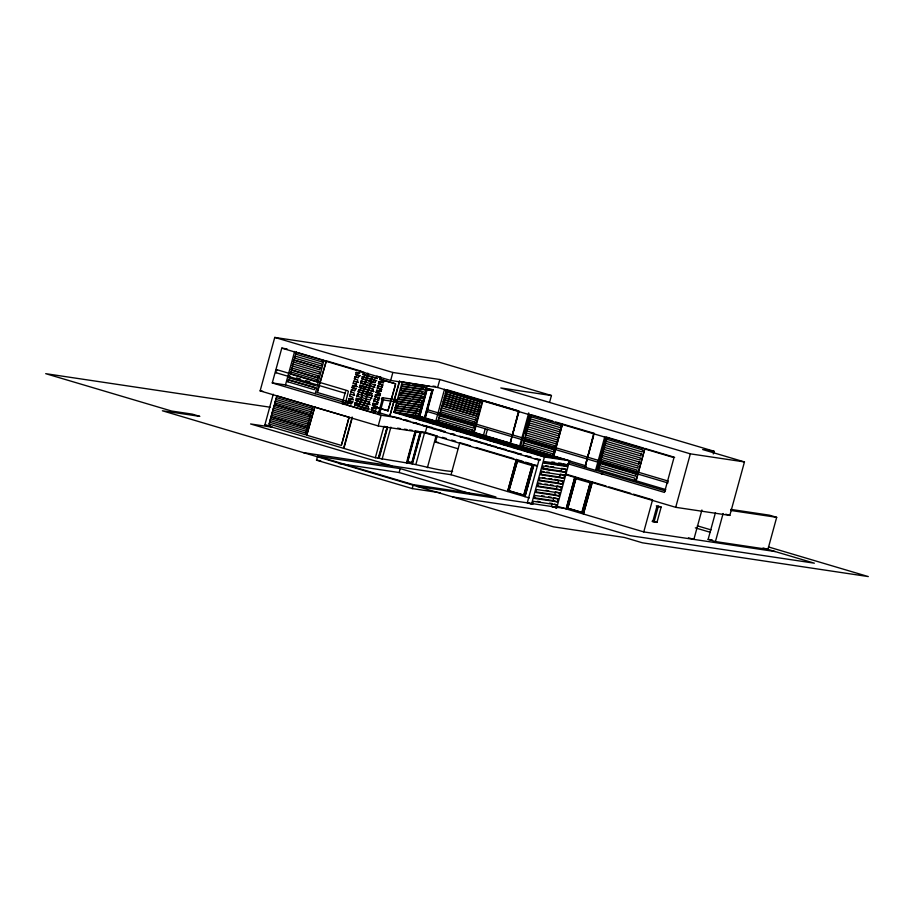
<?xml version="1.0" encoding="UTF-8"?>
<svg xmlns="http://www.w3.org/2000/svg" width="914" height="914" viewBox="0 0 914 914"><rect width="100%" height="100%" fill="white"/><g stroke="black" fill="none" stroke-linecap="round" stroke-linejoin="round"><path stroke-width="1.37" d="M667.666 481.952L667.7 482.866M537.455 466.277L425.204 432.962L378.225 425.935L260.124 390.884L274.748 337.426L437.852 361.807L551.439 395.522L549.577 402.309M398.55 417.847L381.149 415.242L272.269 382.932L281.786 348.131L287.076 348.931M452.579 471.464C436.801 470.447 421.914 465.317 406.467 462.884L375.346 457.731L264.854 424.987L273.263 394.242M269.093 424.027L276.782 395.899L312.771 406.57L305.402 434.756L269.093 424.027L269.893 422.314L305.55 432.95M271.332 417.047L307.001 427.672L271.012 416.99L271.492 415.23L307.481 425.913M274.703 404.731L310.691 415.413L274.703 404.731L273.903 406.444L309.88 417.127M272.269 382.932L285.488 384.908L294.639 351.456M314.85 387.685L314.302 389.672L287.876 381.824L288.413 379.847L315.25 387.753L288.413 379.847M315.387 385.708L288.961 377.859L289.498 375.883M290.046 373.895L290.983 371.975L290.046 373.895L316.473 381.744L317.421 379.824L316.872 381.801M291.132 369.93L292.069 368.011L291.132 369.93L317.958 377.836L318.506 375.848L291.669 367.954M292.217 365.966L293.154 364.046L292.217 365.966L319.043 373.872L319.592 371.884L292.754 363.978M320.266 367.862L319.729 369.85L293.291 362.001L293.84 360.013L320.677 367.919L293.84 360.013M294.377 358.037L295.325 356.117L294.377 358.037L321.214 365.943L321.762 363.955L294.925 356.049M295.462 354.072L296.41 352.141L295.462 354.072L322.299 361.978L322.848 359.99L297.336 352.484M288.824 379.904L287.876 381.824M289.898 375.94L288.961 377.859M294.239 360.082L293.291 362.001M317.558 377.779L318.506 375.848M323.99 360.162L315.25 393.683M352.393 402.891L317.284 392.472L319.1 385.857M319.82 383.217L326.378 360.79L317.284 392.472M306.738 435.201L314.759 407.118L306.738 435.201L341.379 445.438L349.079 417.298L341.745 444.09M440.24 492.76L412.237 488.579L316.518 460.165L317.592 456.246L400.218 468.596L495.936 497.01L413.311 484.649L317.592 456.246M345.389 391.969L342.202 403.6L345.104 404.399L348.383 391.341M351.136 403.68L347.846 402.857L347.251 405.028L375.106 413.139L375.7 410.969L371.29 409.815L371.884 407.644L376.294 408.787L376.888 406.616L372.478 405.462L373.072 403.291L377.482 404.445L378.076 402.263L373.666 401.12L374.26 398.938L375.323 399.098L374.729 401.269L373.666 401.12M348.44 400.686L352.85 401.829L348.44 400.686L349.034 398.504L353.444 399.658L349.034 398.504M352.381 399.498L352.975 397.327L349.628 396.333L350.222 394.163L351.284 394.311M350.222 394.163L354.632 395.305L353.581 395.156L354.175 392.974L350.816 391.98L351.422 389.81L354.701 390.632M354.186 388.119L356.414 388.781L352.016 387.639L352.61 385.457L357.008 386.611L352.61 385.457M355.957 386.451L356.551 384.28L353.204 383.286L353.798 381.115L358.197 382.258L353.798 381.115M357.146 382.109L357.74 379.927L354.392 378.933L354.986 376.762L358.277 377.585M355.58 374.591L359.99 375.734L355.58 374.591L356.174 372.409L359.465 373.232M353.661 385.617L353.067 387.787L352.016 387.639M351.787 401.68L351.193 403.851L347.846 402.857M355.363 388.633L354.769 390.804L351.422 389.81M358.928 375.585L358.334 377.756L354.986 376.762M354.541 404.845L368.993 408.981L354.541 404.845L355.135 402.674L368.251 406.41M356.334 398.321L369.724 402.297L369.13 404.468L355.729 400.492L356.334 398.321L369.439 402.057M356.928 396.15L357.523 393.968L358.574 394.128L357.98 396.299L356.928 396.15L370.319 400.126L370.913 397.944L371.975 398.104L357.523 393.968M358.117 391.798L372.569 395.933L358.117 391.798L358.711 389.627L371.827 393.363M359.305 387.445L373.757 391.58L359.305 387.445L359.899 385.274L373.015 389.01M360.493 383.103L361.087 380.921L362.15 381.081L361.556 383.252L360.493 383.103L373.895 387.079L374.489 384.897L375.54 385.057L361.087 380.921M362.275 376.579L375.677 380.544L375.083 382.726L361.681 378.75L362.275 376.579L376.728 380.704M362.869 374.397L377.322 378.533L362.869 374.397L363.464 372.227L360.116 371.233L359.522 373.403L356.174 372.409M343.573 448.351L352.141 417.001M355.603 405.005L356.197 402.823M355.729 400.492L356.791 400.652L357.385 398.481M359.168 391.957L359.762 389.775M360.356 387.605L360.95 385.434M361.681 378.75L362.744 378.91L363.338 376.728M363.932 374.557L364.526 372.386M343.893 448.397L352.096 418.406M364.206 386.382L359.545 404.959L355.089 403.691M364.937 383.731L367.828 373.152M361.716 397.019L363.166 391.729M365.337 383.789L367.874 374.534M364.423 403.817L365.166 401.109M365.908 398.413L372.215 376.865L364.835 403.874M367.942 408.821L368.536 406.65L355.135 402.674M371.507 395.773L372.101 393.603L358.711 389.627M372.695 391.421L373.3 389.25L359.899 385.274M376.271 378.373L376.865 376.202L381.275 377.356L380.67 379.527L379.618 379.367L380.213 377.196M378.213 397.761L377.608 399.932L378.67 400.092L379.264 397.921L374.854 396.767L375.448 394.597L379.858 395.739L380.453 393.568L376.054 392.414L376.648 390.244L381.047 391.398L381.641 389.215L377.242 388.073L377.836 385.891L378.887 386.051L378.293 388.222M381.778 384.714L381.184 386.885L382.235 387.045L382.829 384.874L378.43 383.72L379.024 381.538L383.434 382.692L384.029 380.521L379.618 379.367M372.341 409.975L372.946 407.793M373.54 405.622L374.134 403.451M374.854 396.767L375.917 396.927L376.511 394.745M377.105 392.574L377.699 390.404M378.43 383.72L379.481 383.88L380.075 381.698M374.043 412.979L374.637 410.809L375.7 410.969M371.884 407.644L375.231 408.638L375.825 406.456L376.888 406.616M373.072 403.291L376.419 404.285L377.014 402.114L378.076 402.263M375.448 394.597L378.807 395.591L379.401 393.408L380.453 393.568M376.648 390.244L379.996 391.238L380.59 389.067L381.641 389.215M379.024 381.538L382.372 382.532L382.966 380.361M383.606 399.155L379.379 414.602L378.145 414.316L382.406 398.79M378.225 425.935L381.149 415.242M281.786 348.131L390.666 380.453L392.849 372.478L439.828 379.504L690.344 453.847L744.464 461.936L729.829 515.405L675.709 507.316L564.829 474.4M374.866 406.913L387.924 410.786L395.716 383.834L380.053 379.184M375.346 457.731L383.926 426.381L387.262 426.952L378.682 458.291M387.924 410.786L390.906 401.395M391.649 398.687L395.339 385.182M378.213 458.154L387.262 426.952M372.124 410.615L389.855 415.881L399.372 381.092M389.855 415.881L399.772 381.149M379.127 458.36L387.547 427.626M549.531 503.111L552.25 503.523L551.439 506.459L556.706 507.876L569.593 460.759L544.436 457L393.923 412.328L402.251 381.881L429.454 386.245M382.086 459.239L390.861 427.158M394.985 412.488L395.579 410.317L418.681 413.768L418.086 415.939L393.865 411.951M338.923 463.524L399.144 472.527L400.218 468.596M415.607 415.207L416.201 413.025L418.681 413.768M395.054 407.61L416.795 410.854L417.39 408.684L407.884 407.256M397.601 403.462L417.984 406.502L418.578 404.331L421.057 405.073L420.463 407.244L397.362 403.794L397.956 401.612L421.057 405.073M397.43 398.904L419.172 402.16L419.777 399.978L422.257 400.72L421.662 402.891L398.55 399.441L399.144 397.259L422.257 400.72M399.978 394.757L420.371 397.807L420.966 395.636L400.572 392.586M401.166 390.415L421.56 393.454L422.154 391.283L412.637 389.867M402.366 386.062L422.748 389.113L423.342 386.93L425.821 387.673L425.227 389.844L402.126 386.394L402.72 384.211L425.821 387.673M419.275 411.597L419.869 409.415L396.767 405.965L396.173 408.135L419.275 411.597L416.795 410.854M422.851 398.538L423.445 396.368L400.332 392.917L399.738 395.088L422.851 398.538L420.371 397.807M424.039 394.197L424.633 392.015L401.532 388.564L400.938 390.735L424.039 394.197L421.56 393.454M419.012 416.076L427.409 385.639M406.467 462.884L415.242 430.802M420.097 413.048L421.194 408.067M422.896 402.788L425.81 392.163M408.261 457.777L415.39 431.705M419.218 417.515L427.055 388.873L433.042 389.764L425.216 418.406M407.016 463.044L415.79 430.974L418.486 431.374M419.697 416.681L427.089 389.672L432.493 390.472L425.101 417.492M407.69 462.05L415.95 431.876L420.646 432.573L412.385 462.758L407.141 461.89L412.385 462.758M411.837 462.587L420.086 432.413L420.646 432.573M420.634 431.614L411.86 463.695L412.42 463.855L421.194 431.774M424.176 418.669L431.934 390.312L432.493 390.472M425.398 415.516L432.116 390.964M415.927 464.301L424.702 432.219L421.994 431.819M425.204 432.962L427.032 426.278M390.666 380.453L437.646 387.479L439.828 379.504M412.237 488.579L413.311 484.649M435.75 421.354L444.535 389.227M437.635 421.891L439.794 415.916L438.743 417.858L473.566 428.118L474.115 426.107L439.291 415.847M473.349 423.696L439.84 413.825L446.466 389.627L482.512 400.321L473.681 432.596L471.955 432.082L472.515 430.06L472.458 432.151M438.137 421.971L438.183 419.88L473.018 430.14M442.547 405.839L476.88 416.019L442.045 405.759L443.107 403.817L477.428 414.008L443.107 403.817M478.536 409.975L477.474 411.917L443.153 401.726L444.204 399.784L478.536 409.975L477.976 411.986M444.764 397.773L479.085 407.952L444.25 397.693L445.312 395.751L479.633 405.942L445.312 395.751M445.861 393.74L479.679 403.851L445.358 393.66L446.409 391.718L480.741 401.909M427.386 467.705L436.161 435.624L437.212 435.784L435.498 442.068L457.811 448.694M303.505 452.659L451.025 474.72L459.799 442.639L470.573 445.838M474.16 424.016L474.72 421.994M475.269 419.983L476.32 418.041L441.496 407.781L440.948 409.792L475.771 420.052M476.377 415.95L476.925 413.928M478.582 407.884L479.13 405.862M479.679 403.851L480.238 401.829L446.409 391.718M483.015 400.401L474.183 432.665L510.229 443.37L511.337 439.326M483.369 435.612L485.243 428.769M485.585 436.207L487.459 429.363M518.558 411.026L510.229 443.37M510.012 443.541L518.798 411.426M512.8 433.956L518.695 412.443M519.563 446.375L528.726 412.922M516.399 459.434L507.624 491.515M507.99 490.178L516.033 460.77M520.58 446.512L529.423 414.202M508.927 490.795L517.358 461.216L508.927 490.795L523.985 495.217L532.085 465.592L517.038 461.17M524.773 433.122L529.56 415.63M554.101 452.019L523.494 443.004L524.042 440.994L522.385 447.049L523.436 445.107L553.541 454.041L552.993 456.052M553.838 447.574L524.59 438.971L531.217 414.739L552.959 421.194M523.665 495.171L532.085 465.592M533.719 464.632L524.944 496.702L534.05 464.678L536.701 465.466M540.037 460.245L538.986 460.085L527.275 502.849L532.611 504.277L533.41 501.329L556.523 504.791L555.712 507.727M531.548 504.117L544.436 457M552.49 455.983L553.541 454.041M553.587 451.939L554.147 449.928M554.695 447.906L555.255 445.883M555.803 443.861L556.855 441.919L526.247 432.916L525.699 434.927L556.306 443.941M559.665 429.729L559.619 431.831L529.012 422.816L530.074 420.874L560.168 429.809M560.773 425.696L560.728 427.786L530.12 418.772L531.171 416.83L561.276 425.764M557.414 439.897L557.963 437.886L527.355 428.872L526.807 430.894L556.912 439.828L557.963 437.886M534.027 497.73L553.05 500.575L553.861 497.627L558.134 498.895L557.323 501.843L534.222 498.393L535.021 495.445L558.134 498.895M535.638 491.835L554.661 494.68L555.472 491.743M537.249 485.951L556.283 488.796L557.083 485.848L561.356 487.116L560.545 490.064L537.443 486.602L538.243 483.666L561.356 487.116M538.86 480.056L557.894 482.9L558.694 479.964M540.471 474.172L559.505 477.017L560.305 474.069L564.578 475.337L563.767 478.285L540.665 474.823L541.465 471.887L564.578 475.337M542.082 468.276L561.116 471.121L561.916 468.185M543.693 462.393L562.727 465.237L563.15 463.695M559.745 493.012L536.632 489.55L535.832 492.497L558.934 495.948L559.745 493.012L556.535 492.052M562.967 481.232L539.854 477.771L539.054 480.718L562.156 484.169L562.967 481.232L559.756 480.273M566.189 469.442L543.087 465.991L542.276 468.939L565.378 472.389L566.189 469.442L562.99 468.494M567.411 464.963L544.31 461.513L543.887 463.044L566.988 466.506L567.411 464.963L564.212 464.015M567.777 508.264L575.889 478.628L567.777 508.264L582.127 512.48L589.873 484.192M593.734 433.293L585.394 465.672L521.563 446.649L498.461 443.199M594.066 433.762L584.914 467.214L585.931 467.374L586.297 466.014M585.76 464.323L589.816 449.517M590.547 446.832L593.494 436.058M581.807 512.434L590.238 482.843L575.889 478.628M592.158 481.964L583.383 514.045L592.478 482.021L606.131 486.065M568.497 462.198L595.562 470.379L604.714 436.926M595.562 470.379L596.579 470.527L606.29 436.949L603.343 447.711M600.395 458.485L602.612 450.408M665.803 489.607L598.236 469.556L607.079 437.258L643.559 448.077M604.817 447.426L603.766 449.368L639.96 460.039L640.508 458.017L604.314 447.346M635.584 474.092L635.538 476.183L599.344 465.523L600.407 463.581L636.087 474.172M641.102 453.904L641.057 455.995L604.862 445.324L605.925 443.381L641.617 453.972M638.852 464.072L639.4 462.05L603.206 451.39L602.657 453.401L638.349 463.992L639.4 462.05M644.918 448.477L636.075 480.787L644.918 448.477L674.646 457.308M556.5 506.025L643.764 531.914L652.539 499.844L633.425 494.166M652.048 521.254L654.173 521.574L658.377 506.219L661.165 507.053L656.96 522.397L652.71 521.768L656.915 506.413L661.165 507.053M675.709 507.316L690.344 453.847M713.297 453.95L714.04 451.242L500.792 387.947L551.439 395.522M701.906 510.001L693.863 539.409L688.448 537.798M730.72 509.384L769.382 515.165L776.683 517.324L767.909 549.405L715.434 541.556L708.133 539.386L715.445 512.663M715.434 541.556L723.111 513.485M427.444 410.809L426.758 411.277L427.067 409.838M395.225 399.818C398.184 399.11 395.442 403.805 394.711 400.732M427.295 409.632L668.283 481.107M382.658 397.716L381.435 398.47L382.098 399.761L395.659 401.794M345.755 390.655L346.337 390.758M539.489 443.838L538.883 443.701M322.848 359.99L322.299 361.978M432.916 386.096L435.578 386.496M405.679 384.291L409.746 384.897M412.465 385.308L423.342 386.93M382.372 382.532L383.434 382.692M431.934 390.312L426.541 389.501L427.089 389.672M354.392 378.933L355.443 379.093M400.412 388.027L409.918 389.455M353.204 383.286L356.494 384.108M444.204 399.784L478.022 409.895M379.996 391.238L381.047 391.398M400.743 397.133L410.26 398.561M412.979 398.961L419.777 399.978M378.807 395.591L379.858 395.739M350.816 391.98L351.879 392.14M382.406 397.681L395.968 399.715M396.836 401.086L404.993 402.297M407.713 402.708L410.432 403.108M413.151 403.52L417.218 404.125M349.628 396.333L350.69 396.493M714.04 451.242L702.66 449.539L744.464 461.936M395.648 405.428L398.367 405.839M401.086 406.239L405.165 406.856M376.419 404.285L377.482 404.445M439.84 413.825L440.902 411.883L475.223 422.074M395.819 409.986L405.325 411.403M408.044 411.814L416.201 413.025M260.124 390.884L262.821 391.295M375.231 408.638L376.294 408.787M393.923 412.328L419.08 416.087L569.593 460.759M397.03 413.094L422.794 417.332L399.692 413.882M404.388 415.276L432.196 420.132L409.095 416.67M413.802 418.075L436.903 421.525L471.144 431.762M418.498 419.469L441.611 422.919M423.205 420.863L446.306 424.313M427.912 422.257L451.013 425.718M401.212 418.635L395.831 417.447M432.608 423.65L455.72 427.112M407.278 420.234L403.2 419.629L406.73 420.68M437.315 425.056L460.416 428.506M407.907 421.023L410.626 421.434M442.022 426.45L465.123 429.9M524.59 438.971L525.653 437.029L555.758 445.963M416.681 423.033L412.602 422.417L420.029 424.222M446.718 427.843L469.83 431.294M312.291 408.329L276.634 397.704L275.822 399.407L312.131 410.135M451.425 429.237L474.526 432.688M426.095 425.821L422.017 425.216L432.151 427.421M456.132 430.631L479.233 434.093M460.839 432.025L483.94 435.487M432.779 428.209L435.498 428.609M465.534 433.43L488.647 436.881M441.565 430.208L432.596 428.358M470.242 434.824L493.343 438.274M442.193 430.997L444.912 431.408M474.949 436.218L498.05 439.668M311.331 411.848L275.343 401.166L274.863 402.925L310.851 413.608M479.644 437.612L502.757 441.074M451.596 433.796L454.315 434.196M484.351 439.006L507.453 442.467M270.144 407.221L45.7 373.666L171.661 411.049L192.271 414.133L199.823 416.373L162.384 410.774L553.461 526.841L624.331 537.443L642.393 542.802L868.3 576.574L768.48 546.949M489.059 440.411L516.867 445.255L493.754 441.805M462.358 436.789L459.639 436.378L469.785 438.594M397.556 428.163L400.241 428.563M404.262 429.169L406.936 429.569M409.621 429.968L412.294 430.368M471.773 439.577L469.053 439.177L477.828 441.176M503.168 444.592L526.27 448.054M416.567 431.888L420.086 432.413M507.876 445.986L530.977 449.448M481.175 442.365L478.456 441.965L487.242 443.964M512.571 447.392L535.673 450.842M517.278 448.785L540.38 452.236M490.578 445.164L487.87 444.752L496.645 446.763M521.985 450.179L545.087 453.63M309.4 418.886L273.423 408.204L272.943 409.963L308.921 420.646M526.681 451.573L549.794 455.023M499.992 447.951L497.273 447.552L506.059 449.551M531.388 452.967L554.49 456.429M536.095 454.361L559.197 457.823M540.791 455.766L563.904 459.216M515.462 452.35L506.676 450.339M521.528 453.95L516.09 453.127L520.786 454.532M308.441 422.394L272.452 411.723L271.972 413.482L307.961 424.153M435.498 442.068L438.297 442.49M530.931 456.737L525.493 455.926L530.2 457.32M540.334 459.525L534.907 458.714L539.603 460.108M551.839 461.936L554.558 462.347M558.637 462.952L561.356 463.364M598.236 469.556L599.298 467.614L634.979 478.205L634.43 480.227M306.521 429.431L270.533 418.749L270.053 420.509L306.041 431.191M545.612 465.74L548.331 466.151M551.039 466.551L553.758 466.963M264.854 424.987L270.498 425.833M272.406 427.226L250.585 423.959L391.706 465.843M541.282 471.224L544.001 471.635M546.721 472.035L549.428 472.447M542.39 477.519L545.098 477.931M549.177 478.536L551.896 478.947M554.615 479.347L557.334 479.759M731.109 510.515L776.683 517.324M538.06 483.003L540.78 483.415M544.847 484.02L547.566 484.431M550.285 484.831L553.004 485.243M656.252 505.91L658.377 506.219M545.955 490.315L548.674 490.727M316.518 460.165L320.711 460.793M541.625 495.799L544.344 496.211M548.423 496.816L551.142 497.227M537.295 501.283L540.014 501.695M417.138 486.385L528.338 503.008L532.611 504.277M529.697 503.214L564.646 508.435M452.773 496.965L547.269 511.086L629.895 535.604L814.351 563.184L763.041 547.954M708.133 539.386L712.269 540.014M643.764 531.914L775.209 551.565M602.783 474.035L600.932 473.486L601.972 473.692M538.609 443.633L537.615 443.336M274.748 337.426L392.849 372.478M484.351 400.8L519.061 411.094M555.678 421.994L594.237 433.362M483.837 400.72L517.221 410.626M437.646 387.479L673.995 457.617L664.478 492.418L567.48 463.627M433.042 389.764L426.495 388.713L427.055 388.873M402.251 381.881L404.296 382.486M422.748 389.113L425.227 389.844M325.967 360.722L361.076 371.141M380.67 379.527L395.305 383.777M443.656 401.806L476.662 411.597M362.744 378.91L374.797 382.486M379.481 383.88L382.829 384.874M377.836 385.891L382.235 387.045M361.556 383.252L374.946 387.228M377.242 388.073L380.59 389.067M419.172 402.16L421.662 402.891M376.054 392.414L379.401 393.408M417.984 406.502L420.463 407.244M291.532 369.987L317.958 377.836M604.131 462.598L605.262 462.941M426.907 411.426L667.78 482.912M375.917 396.927L379.264 397.921M524.042 440.994L554.649 449.996M290.583 371.918L317.421 379.824M276.828 369.69L347.708 390.724M374.26 398.938L378.67 400.092M296.513 377.905L300.478 379.082M305.756 380.647L309.72 381.824M276.005 372.706L345.515 393.34M596.579 470.527L665.449 490.967M356.791 400.652L370.181 404.628M372.478 405.462L375.825 406.456M375.277 406.97L388.324 410.843M562.727 465.237L566.988 466.506M725.75 514.194L729.829 515.405M371.29 409.815L374.637 410.809M440.834 430.791L445.529 432.196M450.236 433.59L454.944 434.984M285.488 384.908L347.571 403.337M359.842 406.981L366.663 409.004M390.255 415.939L538.986 460.085M561.116 471.121L565.378 472.389M442.467 437.338L446.398 438.503M451.653 440.068L455.595 441.233M425.97 432.596L434.893 435.247M475.966 447.437L513.702 458.634M516.067 459.388L522.865 461.399M525.573 462.21L532.371 464.221M565.949 474.138L590.832 481.575M608.861 486.876L630.694 493.354M542.927 467.899L551.142 470.344M559.505 477.017L563.767 478.285M314.439 407.073L349.079 417.298M557.894 482.9L562.156 484.169M697.371 525.847L711.046 529.903M695.337 527.869L710.292 532.302M556.283 488.796L560.545 490.064M654.173 521.574L656.96 522.397M554.661 494.68L558.934 495.948M553.05 500.575L557.323 501.843M509.247 490.852L523.985 495.217M554.387 504.151L556.523 504.791M568.097 508.31L582.127 512.48M451.025 474.72L529.343 497.959M552.433 506.607L556.706 507.876M399.144 472.527L471.624 494.028M344.247 404.079L345.115 404.376M276.554 372.329A1.565 0.617 -73.5 0 1 275.685 372.101A1.565 0.617 -73.5 0 1 276.405 369.907A1.565 0.617 -73.5 0 1 277.148 370.524M528.966 424.907L527.904 426.849L558.511 435.864L559.071 433.842L528.966 424.907M562.476 424.016L553.633 456.326L562.476 424.016M574.929 476.857L566.154 508.938L574.929 476.857M601.503 459.536L600.452 461.479L636.133 472.07L637.195 470.127L601.503 459.536M602.612 455.503L601.549 457.446L637.744 468.105L638.292 466.094L602.612 455.503M607.033 439.348L605.971 441.291L642.165 451.962L642.713 449.939L607.033 439.348"/></g></svg>
